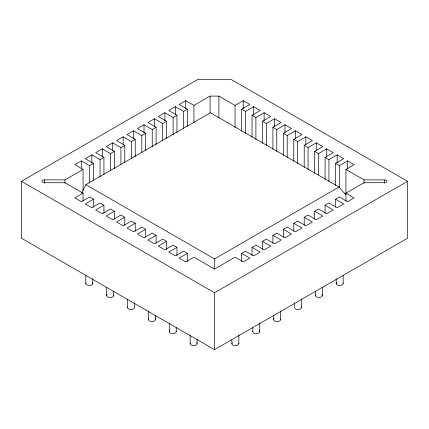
<?xml version="1.0" encoding="UTF-8"?>
<svg xmlns="http://www.w3.org/2000/svg" width="429" height="429" viewBox="0 0 429 429"><rect width="100%" height="100%" fill="white"/><g stroke="black" fill="none" stroke-linecap="round" stroke-linejoin="round"><path stroke-width="0.64" d="M81.746 192.996L85.854 184.647L210.392 112.747L339.039 187.017L345.838 194.922M21.45 181.301L198.069 79.327L230.931 79.327L407.55 181.301L407.55 238.213L214.5 349.673L21.45 238.213L21.45 181.301L214.5 292.755L407.55 181.301M93.495 180.067L93.495 163.417L89.634 165.648L81.419 160.907L74.844 164.698L83.06 169.444L83.06 190.755M103.925 174.71L103.925 157.395L100.064 159.626L91.854 154.88L85.28 158.676L93.495 163.417M114.361 168.688L114.361 151.373L110.5 153.603L102.284 148.858L95.715 152.654L103.925 157.395M124.791 162.666L124.791 145.351L120.93 147.576L112.72 142.836L106.145 146.632L114.361 151.373M135.226 156.644L135.226 139.328L131.365 141.554L123.15 136.813L116.581 140.605L124.791 145.351M145.662 150.617L145.662 133.301L141.801 135.532L133.585 130.791L127.011 134.583L135.226 139.328M156.092 144.594L156.092 127.279L152.231 129.51L144.015 124.764L137.446 128.561L145.662 133.301M166.527 138.572L166.527 121.257L162.666 123.482L154.451 118.742L147.876 122.538L156.092 127.279M176.957 132.55L176.957 115.235L173.096 117.46L164.881 112.72L158.312 116.511L166.527 121.257M187.393 126.523L187.393 109.207L183.532 111.438L175.316 106.698L168.742 110.489L176.957 115.235M241.607 131.188L241.607 109.207L249.823 104.467L243.254 100.67L235.038 105.416L218.897 96.096L210.103 96.096L193.962 105.416L185.746 100.67L179.177 104.467L187.393 109.207M83.06 201.147L83.06 193.157L64.988 182.722L44.45 182.722A2.483 1.437 0 0 1 42.053 181.655L41.972 181.285A2.483 1.437 0 0 1 44.46 179.853L64.988 179.874L83.06 169.444M83.06 193.157L74.844 197.898L81.419 201.694L89.634 196.949L93.495 199.179L93.495 207.175M93.495 199.179L85.28 203.925L91.854 207.716L100.064 202.976L103.925 205.201L103.925 213.197M241.607 109.207L245.468 111.438L253.684 106.698L260.258 110.489L252.043 115.235L252.043 137.21M103.925 205.201L95.715 209.947L102.284 213.739L110.5 208.998L114.361 211.229L114.361 219.219M252.043 115.235L255.904 117.46L264.119 112.72L270.688 116.511L262.473 121.257L262.473 143.232M114.361 211.229L106.145 215.969L112.72 219.766L120.93 215.02L124.791 217.251L124.791 225.241M262.473 121.257L266.334 123.482L274.549 118.742L281.124 122.538L272.908 127.279L272.908 149.26M124.791 217.251L116.581 221.991L123.15 225.788L131.365 221.042L135.226 223.273L135.226 231.269M272.908 127.279L276.769 129.51L284.985 124.764L291.554 128.561L283.338 133.301L283.338 155.282M135.226 223.273L127.011 228.019L133.585 231.81L141.801 227.07L145.662 229.295L145.662 237.291M283.338 133.301L287.199 135.532L295.415 130.791L301.989 134.583L293.774 139.328L293.774 161.304M145.662 229.295L137.446 234.041L144.015 237.832L152.231 233.092L156.092 235.323L156.092 243.313M293.774 139.328L297.635 141.554L305.85 136.813L312.419 140.605L304.209 145.351L304.209 167.326M156.092 235.323L147.876 240.063L154.451 243.86L162.666 239.114L166.527 241.345L166.527 249.335M304.209 145.351L308.07 147.576L316.28 142.836L322.855 146.632L314.639 151.373L314.639 173.354M166.527 241.345L158.312 246.085L164.881 249.882L173.096 245.136L176.957 247.367L176.957 255.362M314.639 151.373L318.5 153.603L326.716 148.858L333.285 152.654L325.075 157.395L325.075 179.376M176.957 247.367L168.742 252.113L175.316 255.904L183.532 251.163L187.393 253.389L187.393 261.384M325.075 157.395L328.936 159.626L337.146 154.88L343.72 158.676L335.505 163.417L335.505 185.398M187.393 253.389L179.177 258.135L185.746 261.926L193.962 257.185L214.5 269.042L235.038 257.185L243.254 261.926L249.823 258.135L241.607 253.389L241.607 261.384M335.505 163.417L339.366 165.648L347.581 160.907L354.156 164.698L345.94 169.444L345.94 201.147M85.854 184.647L214.5 258.923L339.039 187.017M241.607 253.389L245.468 251.163L253.684 255.904L260.258 252.113L252.043 247.367L252.043 255.362M252.043 247.367L255.904 245.136L264.119 249.882L270.688 246.085L262.473 241.345L262.473 249.335M262.473 241.345L266.334 239.114L274.549 243.86L281.124 240.063L272.908 235.323L272.908 243.313M272.908 235.323L276.769 233.092L284.985 237.832L291.554 234.041L283.338 229.295L283.338 237.291M283.338 229.295L287.199 227.07L295.415 231.81L301.989 228.019L293.774 223.273L293.774 231.269M293.774 223.273L297.635 221.042L305.85 225.788L312.419 221.991L304.209 217.251L304.209 225.241M304.209 217.251L308.07 215.02L316.28 219.766L322.855 215.969L314.639 211.229L314.639 219.219M314.639 211.229L318.5 208.998L326.716 213.739L333.285 209.947L325.075 205.201L325.075 213.197M325.075 205.201L328.936 202.976L337.146 207.716L343.72 203.925L335.505 199.179L335.505 207.175M335.505 199.179L339.366 196.949L347.581 201.694L354.156 197.898L345.94 193.157M344.841 193.79L364.012 182.722L384.599 182.695A2.408 1.389 0 0 0 387.012 181.311A2.408 1.389 0 0 0 384.615 179.917L364.012 179.874L345.94 169.444M384.615 179.917L384.615 183.263M364.012 179.874L364.012 183.226M347.581 160.907L347.581 168.897M343.179 275.493L343.179 283.462M339.366 165.648L339.366 187.629M337.146 154.88L337.146 162.875M336.207 278.812L336.207 283.462M328.936 159.626L328.936 181.606M326.716 148.858L326.716 156.853M322.313 287.543L322.313 295.506M318.5 153.603L318.5 174.914M316.28 142.836L316.28 150.826M315.342 291.527L315.342 295.506M308.07 147.576L308.07 169.557M305.85 136.813L305.85 144.804M301.448 298.922L301.448 307.555M297.635 141.554L297.635 163.535M295.415 130.791L295.415 138.781M294.476 302.906L294.476 307.555A3.486 2.011 0 0 0 298.418 309.55A3.486 2.011 0 0 0 301.33 307.035M287.199 135.532L287.199 157.513M284.985 124.764L284.985 132.759M280.582 310.971L280.582 319.6M276.769 129.51L276.769 151.485M274.549 118.742L274.549 126.732M273.611 315.615L273.611 319.6M266.334 123.482L266.334 145.463M264.119 112.72L264.119 120.71M259.717 323.016L259.717 331.649M255.904 117.46L255.904 139.441M253.684 106.698L253.684 114.688M252.745 327.665L252.745 331.649M245.468 111.438L245.468 133.419M243.254 100.67L243.254 108.666M238.851 335.065L238.851 343.693M235.038 105.416L235.038 127.392M231.88 339.709L231.88 343.693M218.897 96.096L218.897 117.525M214.5 258.923L214.5 268.972M214.5 292.755L214.5 349.673M210.103 96.096L210.103 112.838M197.12 339.709L197.12 343.693M193.962 105.416L193.962 122.732M190.149 335.065L190.149 343.693M185.746 100.67L185.746 108.666M183.532 111.438L183.532 128.754M176.255 327.665L176.255 331.649M175.316 106.698L175.316 114.688M173.096 117.46L173.096 134.776M169.283 323.016L169.283 331.649M164.881 112.72L164.881 120.71M162.666 123.482L162.666 140.803M155.389 315.615L155.389 319.6M154.451 118.742L154.451 126.732M152.231 129.51L152.231 146.825M148.418 310.971L148.418 319.6M144.015 124.764L144.015 132.759M141.801 135.532L141.801 152.182M134.524 302.906L134.524 307.555A3.486 2.011 0 0 1 130.582 309.55A3.486 2.011 0 0 1 127.67 307.035M133.585 130.791L133.585 138.781M131.365 141.554L131.365 158.869M127.552 298.922L127.552 307.555M123.15 136.813L123.15 144.804M120.93 147.576L120.93 164.227M113.658 291.527L113.658 295.506M112.72 142.836L112.72 150.826M110.5 153.603L110.5 170.254M106.687 287.543L106.687 295.506M102.284 148.858L102.284 156.853M100.064 159.626L100.064 176.941M92.793 278.812L92.793 283.462M91.854 154.88L91.854 162.875M89.634 165.648L89.634 182.963M85.821 275.493L85.821 283.462M81.419 160.907L81.419 168.897M64.988 179.874L64.988 183.226M44.46 179.853L44.46 183.199M92.321 282.454A3.486 2.011 0 0 1 89.758 285.457A3.486 2.011 0 0 1 85.939 282.942M113.535 294.986A3.486 2.011 0 0 1 109.717 297.501A3.486 2.011 0 0 1 107.153 294.503M154.923 318.597A3.486 2.011 0 0 1 152.359 321.594A3.486 2.011 0 0 1 148.536 319.079M176.137 331.129A3.486 2.011 0 0 1 172.313 333.644A3.486 2.011 0 0 1 169.75 330.641M196.654 342.691A3.486 2.011 0 0 1 194.09 345.688A3.486 2.011 0 0 1 190.267 343.173M238.733 343.173A3.486 2.011 0 0 1 234.91 345.688A3.486 2.011 0 0 1 232.346 342.691M259.25 330.641A3.486 2.011 0 0 1 256.687 333.644A3.486 2.011 0 0 1 252.863 331.129M280.464 319.079A3.486 2.011 0 0 1 276.641 321.594A3.486 2.011 0 0 1 274.077 318.597M321.847 294.503A3.486 2.011 0 0 1 319.283 297.501A3.486 2.011 0 0 1 315.465 294.986M343.061 282.942A3.486 2.011 0 0 1 339.242 285.457A3.486 2.011 0 0 1 336.679 282.454"/></g></svg>
